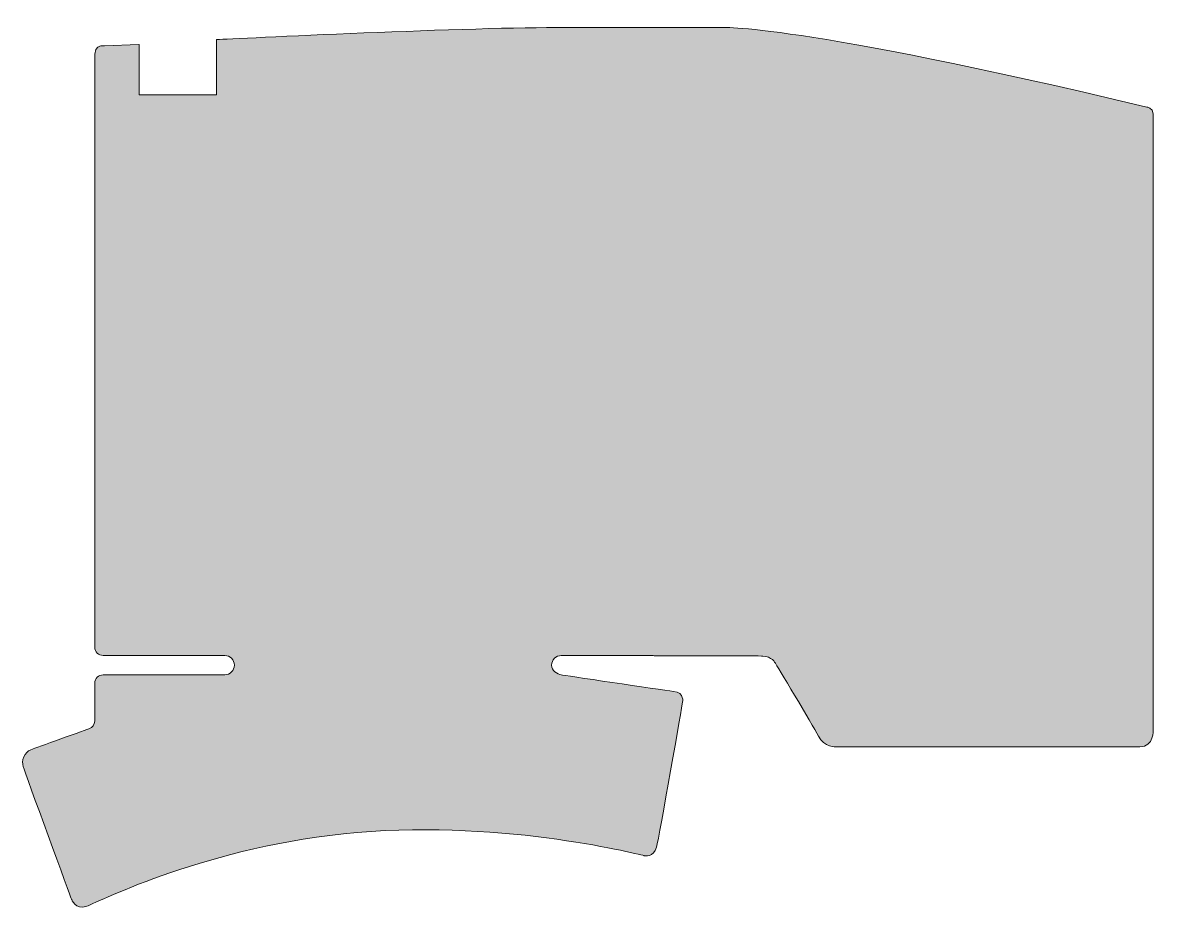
# Model space of a CAD drawing. Header units: millimetres. Extents: x 155 to 305, y 12 to 129.
import ezdxf

# ---------------------------------------------------------------- set-up
doc = ezdxf.new("R2010")
doc.units = ezdxf.units.MM
doc.header["$MEASUREMENT"] = 0
doc.layers.add('Layer 1', color=7, linetype='Continuous', lineweight=0)

msp = doc.modelspace()

# ---------------------------------------------------------------- hatches: boundary and pattern name
at = {"layer": 'Layer 1', "true_color": 0x000000, "transparency": 33554687}
h = msp.add_hatch(color=18, dxfattribs=at)
h.dxf.hatch_style = 2
edge = h.paths.add_edge_path()
edge.add_spline(control_points=[(304.43, 35.73), (304.43, 35.73), (304.43, 116.53), (304.43, 117.28), (304.43, 118.03), (303.61, 118.16), (303.61, 118.16), (256.87, 129.34), (247.24, 128.69), (247.24, 128.69), (247.24, 128.69), (238.17, 128.69), (225.4, 128.69), (212.63, 128.69), (180.5, 127.1), (180.5, 127.1), (180.5, 127.1), (180.5, 119.77), (180.5, 119.77), (180.5, 119.77), (170.24, 119.77), (170.24, 119.77), (170.24, 119.77), (170.24, 126.39), (170.24, 126.42), (170.24, 126.46), (170.21, 126.45), (170.21, 126.45), (170.21, 126.45), (165.64, 126.27), (165.64, 126.27), (165.64, 126.27), (165.19, 126.25), (165.19, 126.25), (165.19, 126.25), (164.37, 126.23), (164.37, 125.16), (164.37, 125.16), (164.37, 46.67), (164.37, 46.67), (164.37, 46.05), (164.87, 45.55), (165.49, 45.55), (165.49, 45.55), (181.57, 45.55), (181.57, 45.55), (182.28, 45.55), (182.85, 44.98), (182.85, 44.27), (182.85, 43.57), (182.28, 42.99), (181.57, 42.99), (181.57, 42.99), (165.49, 42.99), (165.49, 42.99), (164.87, 42.99), (164.37, 42.49), (164.37, 41.88), (164.37, 41.88), (164.37, 38.26), (164.37, 38.26), (164.37, 38.26), (164.37, 36.88), (164.37, 36.86), (164.35, 36.4), (164.09, 36.03), (163.67, 35.88), (163.63, 35.87), (156.13, 33.15), (156.13, 33.15), (156.13, 33.15), (155.89, 33.06), (155.89, 33.06), (155.7, 32.98), (155.52, 32.86), (155.37, 32.71), (155.37, 32.71), (155.37, 32.71), (155.37, 32.71), (155.03, 32.38), (154.82, 31.92), (154.82, 31.41), (154.82, 31.28), (154.84, 31.14), (154.87, 31.01), (154.88, 30.96), (154.89, 30.91), (154.9, 30.86), (155.16, 29.9), (161.29, 13.29), (161.29, 13.29), (161.29, 13.29), (161.82, 11.81), (163.3, 12.35), (165.02, 12.98), (179.35, 20.38), (199.11, 22.11), (218.86, 23.83), (237.09, 19.04), (237.09, 19.04), (237.09, 19.04), (238.39, 18.79), (238.72, 20.16), (239.06, 21.52), (242.16, 39.35), (242.16, 39.35), (242.16, 39.35), (242.47, 40.62), (240.94, 40.8), (239.18, 41.01), (226.11, 42.99), (226.11, 42.99), (225.59, 43.07), (224.83, 43.57), (224.83, 44.27), (224.83, 44.98), (225.4, 45.55), (226.11, 45.55), (226.11, 45.55), (238.14, 45.55), (238.14, 45.55), (238.22, 45.55), (238.31, 45.54), (238.39, 45.52), (238.39, 45.52), (238.4, 45.52), (238.4, 45.52), (241.12, 45.51), (252.37, 45.49), (252.8, 45.48), (253.92, 45.46), (254.44, 44.54), (254.44, 44.54), (254.44, 44.54), (259.34, 36.41), (260.13, 34.89), (260.92, 33.38), (262.47, 33.44), (262.47, 33.44), (262.47, 33.44), (300.72, 33.44), (302.66, 33.44), (304.6, 33.44), (304.43, 35.73), (304.43, 35.73)], knot_values=[0, 0, 0, 0, 1, 1, 1, 2, 2, 2, 3, 3, 3, 4, 4, 4, 5, 5, 5, 6, 6, 6, 7, 7, 7, 8, 8, 8, 9, 9, 9, 10, 10, 10, 11, 11, 11, 12, 12, 12, 13, 13, 13, 14, 14, 14, 15, 15, 15, 16, 16, 16, 17, 17, 17, 18, 18, 18, 19, 19, 19, 20, 20, 20, 21, 21, 21, 22, 22, 22, 23, 23, 23, 24, 24, 24, 25, 25, 25, 26, 26, 26, 27, 27, 27, 28, 28, 28, 29, 29, 29, 30, 30, 30, 31, 31, 31, 32, 32, 32, 33, 33, 33, 34, 34, 34, 35, 35, 35, 36, 36, 36, 37, 37, 37, 38, 38, 38, 39, 39, 39, 40, 40, 40, 41, 41, 41, 42, 42, 42, 43, 43, 43, 44, 44, 44, 45, 45, 45, 46, 46, 46, 47, 47, 47, 48, 48, 48, 48], degree=3, periodic=0)

# ---------------------------------------------------------------- linework, layer by layer
at = {"layer": 'Layer 1', "color": 18, "lineweight": 9, "true_color": 0x000000}
msp.add_open_spline([(304.43, 35.73), (304.43, 35.73), (304.43, 116.53), (304.43, 117.28), (304.43, 118.03), (303.61, 118.16), (303.61, 118.16), (256.87, 129.34), (247.24, 128.69), (247.24, 128.69), (247.24, 128.69), (238.17, 128.69), (225.4, 128.69), (212.63, 128.69), (180.5, 127.1), (180.5, 127.1), (180.5, 127.1), (180.5, 119.77), (180.5, 119.77), (180.5, 119.77), (170.24, 119.77), (170.24, 119.77), (170.24, 119.77), (170.24, 126.39), (170.24, 126.42), (170.24, 126.46), (170.21, 126.45), (170.21, 126.45), (170.21, 126.45), (165.64, 126.27), (165.64, 126.27), (165.64, 126.27), (165.19, 126.25), (165.19, 126.25), (165.19, 126.25), (164.37, 126.23), (164.37, 125.16), (164.37, 125.16), (164.37, 46.67), (164.37, 46.67), (164.37, 46.05), (164.87, 45.55), (165.49, 45.55), (165.49, 45.55), (181.57, 45.55), (181.57, 45.55), (182.28, 45.55), (182.85, 44.98), (182.85, 44.27), (182.85, 43.57), (182.28, 42.99), (181.57, 42.99), (181.57, 42.99), (165.49, 42.99), (165.49, 42.99), (164.87, 42.99), (164.37, 42.49), (164.37, 41.88), (164.37, 41.88), (164.37, 38.26), (164.37, 38.26), (164.37, 38.26), (164.37, 36.88), (164.37, 36.86), (164.35, 36.4), (164.09, 36.03), (163.67, 35.88), (163.63, 35.87), (156.13, 33.15), (156.13, 33.15), (156.13, 33.15), (155.89, 33.06), (155.89, 33.06), (155.7, 32.98), (155.52, 32.86), (155.37, 32.71), (155.37, 32.71), (155.37, 32.71), (155.37, 32.71), (155.03, 32.38), (154.82, 31.92), (154.82, 31.41), (154.82, 31.28), (154.84, 31.14), (154.87, 31.01), (154.88, 30.96), (154.89, 30.91), (154.9, 30.86), (155.16, 29.9), (161.29, 13.29), (161.29, 13.29), (161.29, 13.29), (161.82, 11.81), (163.3, 12.35), (165.02, 12.98), (179.35, 20.38), (199.11, 22.11), (218.86, 23.83), (237.09, 19.04), (237.09, 19.04), (237.09, 19.04), (238.39, 18.79), (238.72, 20.16), (239.06, 21.52), (242.16, 39.35), (242.16, 39.35), (242.16, 39.35), (242.47, 40.62), (240.94, 40.8), (239.18, 41.01), (226.11, 42.99), (226.11, 42.99), (225.59, 43.07), (224.83, 43.57), (224.83, 44.27), (224.83, 44.98), (225.4, 45.55), (226.11, 45.55), (226.11, 45.55), (238.14, 45.55), (238.14, 45.55), (238.22, 45.55), (238.31, 45.54), (238.39, 45.52), (238.39, 45.52), (238.4, 45.52), (238.4, 45.52), (241.12, 45.51), (252.37, 45.49), (252.8, 45.48), (253.92, 45.46), (254.44, 44.54), (254.44, 44.54), (254.44, 44.54), (259.34, 36.41), (260.13, 34.89), (260.92, 33.38), (262.47, 33.44), (262.47, 33.44), (262.47, 33.44), (300.72, 33.44), (302.66, 33.44), (304.6, 33.44), (304.43, 35.73), (304.43, 35.73)], degree=3, knots=[0, 0, 0, 0, 1, 1, 1, 2, 2, 2, 3, 3, 3, 4, 4, 4, 5, 5, 5, 6, 6, 6, 7, 7, 7, 8, 8, 8, 9, 9, 9, 10, 10, 10, 11, 11, 11, 12, 12, 12, 13, 13, 13, 14, 14, 14, 15, 15, 15, 16, 16, 16, 17, 17, 17, 18, 18, 18, 19, 19, 19, 20, 20, 20, 21, 21, 21, 22, 22, 22, 23, 23, 23, 24, 24, 24, 25, 25, 25, 26, 26, 26, 27, 27, 27, 28, 28, 28, 29, 29, 29, 30, 30, 30, 31, 31, 31, 32, 32, 32, 33, 33, 33, 34, 34, 34, 35, 35, 35, 36, 36, 36, 37, 37, 37, 38, 38, 38, 39, 39, 39, 40, 40, 40, 41, 41, 41, 42, 42, 42, 43, 43, 43, 44, 44, 44, 45, 45, 45, 46, 46, 46, 47, 47, 47, 48, 48, 48, 48], dxfattribs=at)

doc.saveas('drawing.dxf')
